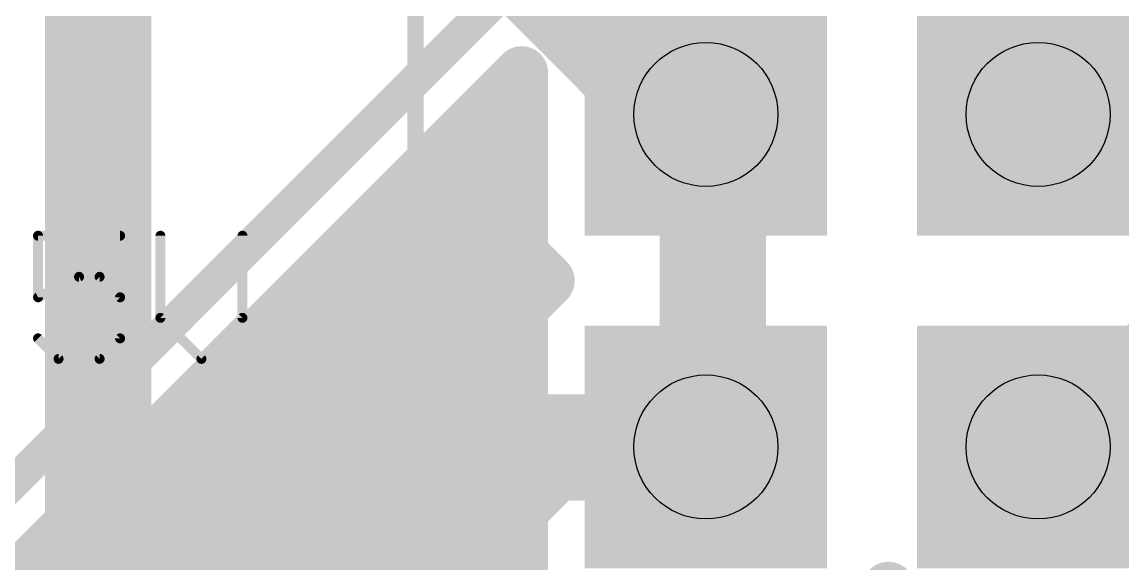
# Model space of a CAD drawing. Extents: x 0 to 10.8, y 0 to 6.1.
# Drawn here: x 4.0871 to 4.4181, y 3.24 to 3.403 of the extents above; entities that cross this region are included whole.
import ezdxf

# ---------------------------------------------------------------- set-up
doc = ezdxf.new("R2010")
doc.units = 0
for name, color, linetype in [('1', 22, 'CONTINUOUS'), ('116', 253, 'CONTINUOUS'), ('16', 175, 'CONTINUOUS'), ('17', 82, 'CONTINUOUS'), ('21', 253, 'CONTINUOUS'), ('25', 253, 'CONTINUOUS'), ('29', 253, 'CONTINUOUS'), ('30', 253, 'CONTINUOUS'), ('44', 253, 'CONTINUOUS')]:
    doc.layers.add(name, color=color, linetype=linetype)

# ---------------------------------------------------------------- blocks, each defined once
blk = doc.blocks.new('SQUAREP')
blk.add_solid([(-0.5, -0.5), (0.5, -0.5), (-0.5, 0.5), (0.5, 0.5)])

msp = doc.modelspace()

# ---------------------------------------------------------------- linework, layer by layer
at = {"layer": '1'}
for points, const_width in [([(4.28, 3.38), (4.165, 3.495)], 0.032), ([(4.11, 3.425), (4.11, 2.24)], 0.032), ([(4.29, 3.38), (4.28, 3.38)], 0.032), ([(4.292913, 3.375197), (4.29, 3.38)], 0.032), ([(4.295, 3.36), (4.292913, 3.375197)], 0.032), ([(4.395, 3.375), (4.392913, 3.375197)], 0.032), ([(4.525, 3.375), (4.395, 3.375)], 0.032), ([(4.295, 3.28), (4.295, 3.36)], 0.032), ([(4.292913, 3.275197), (4.295, 3.28)], 0.032), ([(4.16, 3.19), (4.245, 3.275)], 0.032), ([(4.245, 3.275), (4.28, 3.275)], 0.032), ([(4.28, 3.275), (4.292913, 3.275197)], 0.032), ([(4.336858, 3.221661), (4.347858, 3.232661)], 0.016), ([(4.347197, 3.232), (4.34852, 3.232)], 0.016), ([(4.347858, 3.232661), (4.353803, 3.226717)], 0.016)]:
    msp.add_lwpolyline(points, dxfattribs=dict(at, const_width=const_width))
for points, const_width in [([(4.28, 3.388, 1), (4.28, 3.372)], 0.016), ([(4.274343, 3.374343, 1), (4.285657, 3.385657)], 0.016), ([(4.29684, 3.384149, 1), (4.28316, 3.375851)], 0.016), ([(4.29, 3.372, 1), (4.29, 3.388)], 0.016), ([(4.300839, 3.376285, 1), (4.284988, 3.374109)], 0.016), ([(4.393665, 3.383161, 1), (4.392162, 3.367232)], 0.016), ([(4.395, 3.383, 1), (4.395, 3.367)], 0.016), ([(4.394249, 3.367035, 1), (4.395751, 3.382965)], 0.016), ([(4.286073, 3.371048, 1), (4.299753, 3.379346)], 0.016), ([(4.303, 3.36, 1), (4.287, 3.36)], 0.016), ([(4.287074, 3.358912, 1), (4.302926, 3.361088)], 0.016), ([(4.302338, 3.276812, 1), (4.287662, 3.283188)], 0.016), ([(4.245, 3.283, 1), (4.245, 3.267)], 0.016), ([(4.250657, 3.269343, 1), (4.239343, 3.280657)], 0.016), ([(4.279878, 3.282999, 1), (4.280122, 3.267001)], 0.016), ([(4.28, 3.267, 1), (4.28, 3.283)], 0.016), ([(4.293035, 3.267198, 1), (4.292791, 3.283196)], 0.016), ([(4.287, 3.28, 1), (4.303, 3.28)], 0.016), ([(4.285576, 3.278384, 1), (4.300251, 3.272009)], 0.016), ([(4.347197, 3.236, 1), (4.347197, 3.228)], 0.008), ([(4.350687, 3.23549, 1), (4.34503, 3.229833)], 0.008), ([(4.350687, 3.229833, 1), (4.34503, 3.23549)], 0.008), ([(4.34852, 3.228, 1), (4.34852, 3.236)], 0.008)]:
    msp.add_lwpolyline(points, format="xyb", dxfattribs=dict(at, const_width=const_width))
at = {"layer": '116', "const_width": 0.017717}
for points in [[(4.292913, 3.360433, 1), (4.292913, 3.389961, 1), (4.292913, 3.360433)], [(4.392913, 3.360433, 1), (4.392913, 3.389961, 1), (4.392913, 3.360433)], [(4.292913, 3.260433, 1), (4.292913, 3.289961, 1), (4.292913, 3.260433)], [(4.392913, 3.260433, 1), (4.392913, 3.289961, 1), (4.392913, 3.260433)]]:
    msp.add_lwpolyline(points, format="xyb", dxfattribs=at)
at = {"layer": '16'}
for points, const_width in [([(3.495, 2.675), (4.25, 3.43)], 0.01), ([(3.515996, 2.666299), (4.237433, 3.38774)], 0.016), ([(4.237433, 3.38774), (4.237433, 3.333189)], 0.016), ([(4.225693, 3.376), (4.237433, 3.376)], 0.016), ([(4.209693, 3.36), (4.237433, 3.36)], 0.016), ([(4.47, 3.355), (4.395, 3.28)], 0.01), ([(4.193693, 3.344), (4.237433, 3.344)], 0.016), ([(4.237433, 3.333189), (4.245429, 3.325193)], 0.016), ([(4.177693, 3.328), (4.242622, 3.328)], 0.016), ([(4.245429, 3.325193), (4.237433, 3.317201)], 0.016), ([(4.237433, 3.317201), (4.237433, 3.233189)], 0.016), ([(4.161693, 3.312), (4.237433, 3.312)], 0.016), ([(4.145693, 3.296), (4.237433, 3.296)], 0.016), ([(4.129693, 3.28), (4.237433, 3.28)], 0.016), ([(4.395, 3.28), (4.392913, 3.275197)], 0.01), ([(4.113693, 3.264), (4.237433, 3.264)], 0.016), ([(4.097693, 3.248), (4.237433, 3.248)], 0.016), ([(4.237433, 3.233189), (4.248965, 3.221661)], 0.016), ([(4.081693, 3.232), (4.238622, 3.232)], 0.016), ([(4.336858, 3.221661), (4.347858, 3.232661)], 0.016), ([(4.347197, 3.232), (4.34852, 3.232)], 0.016), ([(4.347858, 3.232661), (4.353803, 3.226717)], 0.016)]:
    msp.add_lwpolyline(points, dxfattribs=dict(at, const_width=const_width))
for points, const_width in [([(4.241433, 3.38774, 1), (4.233433, 3.38774)], 0.008), ([(4.240262, 3.384912, 1), (4.234605, 3.390569)], 0.008), ([(4.225693, 3.38, 1), (4.225693, 3.372)], 0.008), ([(4.237433, 3.372, 1), (4.237433, 3.38)], 0.008), ([(4.209693, 3.364, 1), (4.209693, 3.356)], 0.008), ([(4.237433, 3.356, 1), (4.237433, 3.364)], 0.008), ([(4.193693, 3.348, 1), (4.193693, 3.34)], 0.008), ([(4.237433, 3.34, 1), (4.237433, 3.348)], 0.008), ([(4.240261, 3.336017, 1), (4.234605, 3.330361)], 0.008), ([(4.177693, 3.332, 1), (4.177693, 3.324)], 0.008), ([(4.233433, 3.333189, 1), (4.241433, 3.333189)], 0.008), ([(4.242622, 3.324, 1), (4.242622, 3.332)], 0.008), ([(4.248257, 3.322364, 1), (4.242601, 3.328022)], 0.008), ([(4.242601, 3.322364, 1), (4.248258, 3.328021)], 0.008), ([(4.241433, 3.317201, 1), (4.233433, 3.317201)], 0.008), ([(4.234605, 3.32003, 1), (4.240261, 3.314372)], 0.008), ([(4.161693, 3.316, 1), (4.161693, 3.308)], 0.008), ([(4.237433, 3.308, 1), (4.237433, 3.316)], 0.008), ([(4.145693, 3.3, 1), (4.145693, 3.292)], 0.008), ([(4.237433, 3.292, 1), (4.237433, 3.3)], 0.008), ([(4.129693, 3.284, 1), (4.129693, 3.276)], 0.008), ([(4.237433, 3.276, 1), (4.237433, 3.284)], 0.008), ([(4.393232, 3.281768, 1), (4.396768, 3.278232)], 0.005), ([(4.397293, 3.279004, 1), (4.392707, 3.280996)], 0.005), ([(4.39062, 3.276193, 1), (4.395206, 3.274201)], 0.005), ([(4.113693, 3.268, 1), (4.113693, 3.26)], 0.008), ([(4.237433, 3.26, 1), (4.237433, 3.268)], 0.008), ([(4.097693, 3.252, 1), (4.097693, 3.244)], 0.008), ([(4.237433, 3.244, 1), (4.237433, 3.252)], 0.008), ([(4.240261, 3.236018, 1), (4.234605, 3.23036)], 0.008), ([(4.238622, 3.228, 1), (4.238622, 3.236)], 0.008), ([(4.347197, 3.236, 1), (4.347197, 3.228)], 0.008), ([(4.350687, 3.23549, 1), (4.34503, 3.229833)], 0.008), ([(4.350687, 3.229833, 1), (4.34503, 3.23549)], 0.008), ([(4.34852, 3.228, 1), (4.34852, 3.236)], 0.008)]:
    msp.add_lwpolyline(points, format="xyb", dxfattribs=dict(at, const_width=const_width))
at = {"layer": '21', "const_width": 0.005}
msp.add_lwpolyline([(4.205512, 0.358661), (4.205512, 3.705118)], dxfattribs=at)
at = {"layer": '25', "const_width": 0.003}
for points in [[(4.116598, 3.338717), (4.091913, 3.338717)], [(4.091913, 3.338717), (4.091913, 3.320201)], [(4.128744, 3.338717), (4.128744, 3.314028)], [(4.153429, 3.314028), (4.153429, 3.338717)], [(4.091913, 3.320201), (4.104256, 3.32637)], [(4.104256, 3.32637), (4.110429, 3.32637)], [(4.110429, 3.32637), (4.116598, 3.320201)], [(4.116598, 3.320201), (4.116598, 3.307854)], [(4.128744, 3.314028), (4.141087, 3.301685)], [(4.141087, 3.301685), (4.153429, 3.314028)], [(4.098083, 3.301685), (4.091913, 3.307854)], [(4.116598, 3.307854), (4.110429, 3.301685)], [(4.110429, 3.301685), (4.098083, 3.301685)]]:
    msp.add_lwpolyline(points, dxfattribs=at)
at = {"layer": '25', "const_width": 0.0015}
for points in [[(4.091913, 3.339467, 1), (4.091913, 3.337967)], [(4.092663, 3.338717, 1), (4.091163, 3.338717)], [(4.116598, 3.337967, 1), (4.116598, 3.339467)], [(4.129494, 3.338717, 1), (4.127994, 3.338717)], [(4.154179, 3.338717, 1), (4.152679, 3.338717)], [(4.104256, 3.32712, 1), (4.104256, 3.32562)], [(4.104591, 3.325699, 1), (4.103921, 3.327041)], [(4.110959, 3.3269, 1), (4.109899, 3.32584)], [(4.110429, 3.32562, 1), (4.110429, 3.32712)], [(4.091578, 3.320872, 1), (4.092249, 3.31953)], [(4.091163, 3.320201, 1), (4.092663, 3.320201)], [(4.117348, 3.320201, 1), (4.115848, 3.320201)], [(4.116068, 3.31967, 1), (4.117129, 3.320731)], [(4.129274, 3.314558, 1), (4.128214, 3.313497)], [(4.127994, 3.314028, 1), (4.129494, 3.314028)], [(4.152679, 3.314028, 1), (4.154179, 3.314028)], [(4.153959, 3.313497, 1), (4.152899, 3.314558)], [(4.092444, 3.308385, 1), (4.091383, 3.307324)], [(4.115848, 3.307854, 1), (4.117348, 3.307854)], [(4.117129, 3.307324, 1), (4.116068, 3.308385)], [(4.098083, 3.302435, 1), (4.098083, 3.300935)], [(4.097552, 3.301155, 1), (4.098613, 3.302215)], [(4.109899, 3.302215, 1), (4.110959, 3.301155)], [(4.110429, 3.300935, 1), (4.110429, 3.302435)], [(4.140556, 3.302215, 1), (4.141617, 3.301155)], [(4.140556, 3.301155, 1), (4.141617, 3.302215)]]:
    msp.add_lwpolyline(points, format="xyb", dxfattribs=at)
at = {"layer": '44'}
for centre in [(4.292913, 3.375197), (4.392913, 3.375197), (4.292913, 3.275197), (4.392913, 3.275197)]:
    msp.add_circle(centre, 0.021654, dxfattribs=at)

# ---------------------------------------------------------------- block references
at = {"layer": '17', "xscale": 0.064961, "yscale": 0.064961, "rotation": 90}
for p in [(4.292913, 3.375197), (4.292913, 3.375197), (4.392913, 3.375197), (4.392913, 3.375197), (4.292913, 3.275197), (4.292913, 3.275197), (4.392913, 3.275197), (4.392913, 3.275197)]:
    msp.add_blockref('SQUAREP', p, dxfattribs=at)
at = {"layer": '29', "xscale": 0.072961, "yscale": 0.072961, "rotation": 90}
for p in [(4.292913, 3.375197), (4.392913, 3.375197), (4.292913, 3.275197), (4.392913, 3.275197)]:
    msp.add_blockref('SQUAREP', p, dxfattribs=at)
at = {"layer": '30', "xscale": 0.072961, "yscale": 0.072961, "rotation": 90}
for p in [(4.292913, 3.375197), (4.392913, 3.375197), (4.292913, 3.275197), (4.392913, 3.275197)]:
    msp.add_blockref('SQUAREP', p, dxfattribs=at)

doc.saveas('drawing.dxf')
